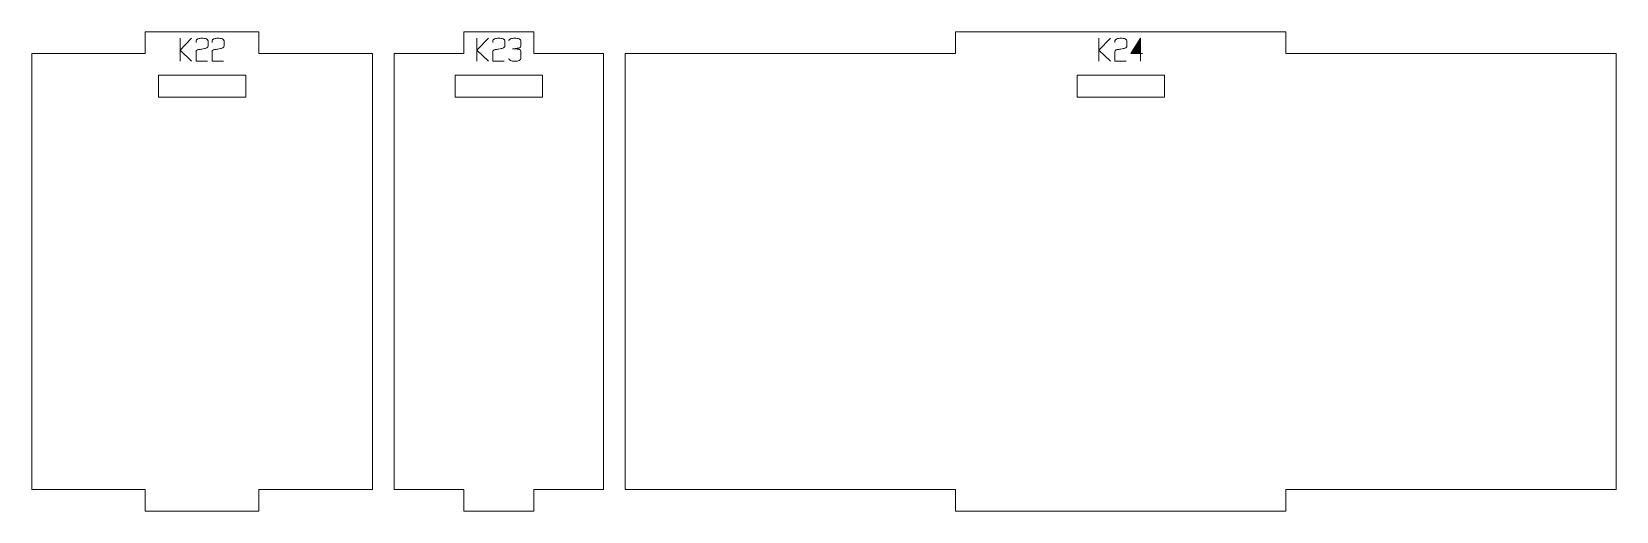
# Model space of a CAD drawing. Header units: centimetres. Extents: x -250 to 250, y -508 to 508.
# Drawn here: x -101.95 to -80.15, y -341.29 to -334.69 of the extents above; entities that cross this region are included whole.
import ezdxf

# ---------------------------------------------------------------- set-up
doc = ezdxf.new("R2010")
doc.units = ezdxf.units.CM
doc.header["$MEASUREMENT"] = 0
doc.layers.add('Capa 1', color=7, linetype='Continuous')

msp = doc.modelspace()

# ---------------------------------------------------------------- hatches: boundary and pattern name
at = {"layer": 'Capa 1', "true_color": 0x3e4095}
h = msp.add_hatch(color=175, dxfattribs=at)
edge = h.paths.add_edge_path()
edge.add_spline(control_points=[(-99.74869, -335.09462), (-99.74869, -335.09462), (-99.90737, -334.94282), (-99.90737, -334.94282), (-99.90737, -334.94282), (-99.90737, -335.09462), (-99.90737, -335.09462), (-99.90737, -335.09462), (-99.90737, -334.77818), (-99.90737, -334.77818), (-99.90737, -334.77818), (-99.90737, -334.94282), (-99.90737, -334.94282), (-99.90737, -334.94282), (-99.74869, -334.77818), (-99.74869, -334.77818), (-99.74869, -334.77818), (-99.90737, -334.94282), (-99.90737, -334.94282), (-99.90737, -334.94282), (-99.74869, -335.09462), (-99.74869, -335.09462)], knot_values=[0, 0, 0, 0, 0.14285714, 0.14285714, 0.14285714, 0.28571429, 0.28571429, 0.28571429, 0.42857143, 0.42857143, 0.42857143, 0.57142857, 0.57142857, 0.57142857, 0.71428571, 0.71428571, 0.71428571, 0.85714286, 0.85714286, 0.85714286, 1, 1, 1, 1], degree=3, periodic=1)
h = msp.add_hatch(color=175, dxfattribs=at)
edge = h.paths.add_edge_path()
edge.add_spline(control_points=[(-99.6877, -335.09462), (-99.6877, -335.09462), (-99.6877, -334.96208), (-99.6877, -334.96208), (-99.68678, -334.95016), (-99.67593, -334.94099), (-99.65514, -334.93457), (-99.64658, -334.93395), (-99.6384, -334.93296), (-99.6306, -334.93158), (-99.62281, -334.93021), (-99.61493, -334.92876), (-99.60698, -334.92723), (-99.59231, -334.92478), (-99.58107, -334.92279), (-99.57328, -334.92127), (-99.56548, -334.91974), (-99.55791, -334.91775), (-99.55057, -334.9153), (-99.53162, -334.90827), (-99.52214, -334.89925), (-99.52214, -334.88825), (-99.52214, -334.88825), (-99.52214, -334.81349), (-99.52214, -334.81349), (-99.52214, -334.80371), (-99.53001, -334.79538), (-99.54576, -334.7885), (-99.5615, -334.78162), (-99.58115, -334.77818), (-99.60469, -334.77818), (-99.62823, -334.77818), (-99.64788, -334.78162), (-99.66362, -334.7885), (-99.67937, -334.79538), (-99.68724, -334.80371), (-99.68724, -334.81349), (-99.68724, -334.81349), (-99.68724, -334.83596), (-99.68724, -334.83596), (-99.68724, -334.83596), (-99.68724, -334.81349), (-99.68724, -334.81349), (-99.68724, -334.80371), (-99.67937, -334.79538), (-99.66362, -334.7885), (-99.64788, -334.78162), (-99.62823, -334.77818), (-99.60469, -334.77818), (-99.58115, -334.77818), (-99.5615, -334.78162), (-99.54576, -334.7885), (-99.53001, -334.79538), (-99.52214, -334.80371), (-99.52214, -334.81349), (-99.52214, -334.81349), (-99.52214, -334.88825), (-99.52214, -334.88825), (-99.52214, -334.89925), (-99.53162, -334.90827), (-99.55057, -334.9153), (-99.55791, -334.91775), (-99.56548, -334.91974), (-99.57328, -334.92127), (-99.58107, -334.92279), (-99.59231, -334.92478), (-99.60698, -334.92723), (-99.61493, -334.92876), (-99.62281, -334.93021), (-99.6306, -334.93158), (-99.6384, -334.93296), (-99.64658, -334.93395), (-99.65514, -334.93457), (-99.67593, -334.94099), (-99.68678, -334.95016), (-99.6877, -334.96208), (-99.6877, -334.96208), (-99.6877, -335.09462), (-99.6877, -335.09462), (-99.6877, -335.09462), (-99.53085, -335.09462), (-99.53085, -335.09462), (-99.53085, -335.09462), (-99.6877, -335.09462), (-99.6877, -335.09462)], knot_values=[0, 0, 0, 0, 0.03571429, 0.03571429, 0.03571429, 0.07142857, 0.07142857, 0.07142857, 0.10714286, 0.10714286, 0.10714286, 0.14285714, 0.14285714, 0.14285714, 0.17857143, 0.17857143, 0.17857143, 0.21428571, 0.21428571, 0.21428571, 0.25, 0.25, 0.25, 0.28571429, 0.28571429, 0.28571429, 0.32142857, 0.32142857, 0.32142857, 0.35714286, 0.35714286, 0.35714286, 0.39285714, 0.39285714, 0.39285714, 0.42857143, 0.42857143, 0.42857143, 0.46428571, 0.46428571, 0.46428571, 0.5, 0.5, 0.5, 0.53571429, 0.53571429, 0.53571429, 0.57142857, 0.57142857, 0.57142857, 0.60714286, 0.60714286, 0.60714286, 0.64285714, 0.64285714, 0.64285714, 0.67857143, 0.67857143, 0.67857143, 0.71428571, 0.71428571, 0.71428571, 0.75, 0.75, 0.75, 0.78571429, 0.78571429, 0.78571429, 0.82142857, 0.82142857, 0.82142857, 0.85714286, 0.85714286, 0.85714286, 0.89285714, 0.89285714, 0.89285714, 0.92857143, 0.92857143, 0.92857143, 0.96428571, 0.96428571, 0.96428571, 1, 1, 1, 1], degree=3, periodic=1)
h = msp.add_hatch(color=175, dxfattribs=at)
edge = h.paths.add_edge_path()
edge.add_spline(control_points=[(-99.46757, -335.09462), (-99.46757, -335.09462), (-99.46757, -334.96208), (-99.46757, -334.96208), (-99.46665, -334.95016), (-99.4558, -334.94099), (-99.43501, -334.93457), (-99.42645, -334.93395), (-99.41827, -334.93296), (-99.41047, -334.93158), (-99.40268, -334.93021), (-99.3948, -334.92876), (-99.38685, -334.92723), (-99.37218, -334.92478), (-99.36094, -334.92279), (-99.35315, -334.92127), (-99.34535, -334.91974), (-99.33778, -334.91775), (-99.33044, -334.9153), (-99.31149, -334.90827), (-99.30201, -334.89925), (-99.30201, -334.88825), (-99.30201, -334.88825), (-99.30201, -334.81349), (-99.30201, -334.81349), (-99.30201, -334.80371), (-99.30988, -334.79538), (-99.32563, -334.7885), (-99.34137, -334.78162), (-99.36102, -334.77818), (-99.38456, -334.77818), (-99.4081, -334.77818), (-99.42775, -334.78162), (-99.44349, -334.7885), (-99.45924, -334.79538), (-99.46711, -334.80371), (-99.46711, -334.81349), (-99.46711, -334.81349), (-99.46711, -334.83596), (-99.46711, -334.83596), (-99.46711, -334.83596), (-99.46711, -334.81349), (-99.46711, -334.81349), (-99.46711, -334.80371), (-99.45924, -334.79538), (-99.44349, -334.7885), (-99.42775, -334.78162), (-99.4081, -334.77818), (-99.38456, -334.77818), (-99.36102, -334.77818), (-99.34137, -334.78162), (-99.32563, -334.7885), (-99.30988, -334.79538), (-99.30201, -334.80371), (-99.30201, -334.81349), (-99.30201, -334.81349), (-99.30201, -334.88825), (-99.30201, -334.88825), (-99.30201, -334.89925), (-99.31149, -334.90827), (-99.33044, -334.9153), (-99.33778, -334.91775), (-99.34535, -334.91974), (-99.35315, -334.92127), (-99.36094, -334.92279), (-99.37218, -334.92478), (-99.38685, -334.92723), (-99.3948, -334.92876), (-99.40268, -334.93021), (-99.41047, -334.93158), (-99.41827, -334.93296), (-99.42645, -334.93395), (-99.43501, -334.93457), (-99.4558, -334.94099), (-99.46665, -334.95016), (-99.46757, -334.96208), (-99.46757, -334.96208), (-99.46757, -335.09462), (-99.46757, -335.09462), (-99.46757, -335.09462), (-99.31072, -335.09462), (-99.31072, -335.09462), (-99.31072, -335.09462), (-99.46757, -335.09462), (-99.46757, -335.09462)], knot_values=[0, 0, 0, 0, 0.03571429, 0.03571429, 0.03571429, 0.07142857, 0.07142857, 0.07142857, 0.10714286, 0.10714286, 0.10714286, 0.14285714, 0.14285714, 0.14285714, 0.17857143, 0.17857143, 0.17857143, 0.21428571, 0.21428571, 0.21428571, 0.25, 0.25, 0.25, 0.28571429, 0.28571429, 0.28571429, 0.32142857, 0.32142857, 0.32142857, 0.35714286, 0.35714286, 0.35714286, 0.39285714, 0.39285714, 0.39285714, 0.42857143, 0.42857143, 0.42857143, 0.46428571, 0.46428571, 0.46428571, 0.5, 0.5, 0.5, 0.53571429, 0.53571429, 0.53571429, 0.57142857, 0.57142857, 0.57142857, 0.60714286, 0.60714286, 0.60714286, 0.64285714, 0.64285714, 0.64285714, 0.67857143, 0.67857143, 0.67857143, 0.71428571, 0.71428571, 0.71428571, 0.75, 0.75, 0.75, 0.78571429, 0.78571429, 0.78571429, 0.82142857, 0.82142857, 0.82142857, 0.85714286, 0.85714286, 0.85714286, 0.89285714, 0.89285714, 0.89285714, 0.92857143, 0.92857143, 0.92857143, 0.96428571, 0.96428571, 0.96428571, 1, 1, 1, 1], degree=3, periodic=1)
h = msp.add_hatch(color=175, dxfattribs=at)
edge = h.paths.add_edge_path()
edge.add_spline(control_points=[(-95.66719, -335.09462), (-95.66719, -335.09462), (-95.82587, -334.94282), (-95.82587, -334.94282), (-95.82587, -334.94282), (-95.82587, -335.09462), (-95.82587, -335.09462), (-95.82587, -335.09462), (-95.82587, -334.77818), (-95.82587, -334.77818), (-95.82587, -334.77818), (-95.82587, -334.94282), (-95.82587, -334.94282), (-95.82587, -334.94282), (-95.66719, -334.77818), (-95.66719, -334.77818), (-95.66719, -334.77818), (-95.82587, -334.94282), (-95.82587, -334.94282), (-95.82587, -334.94282), (-95.66719, -335.09462), (-95.66719, -335.09462)], knot_values=[0, 0, 0, 0, 0.14285714, 0.14285714, 0.14285714, 0.28571429, 0.28571429, 0.28571429, 0.42857143, 0.42857143, 0.42857143, 0.57142857, 0.57142857, 0.57142857, 0.71428571, 0.71428571, 0.71428571, 0.85714286, 0.85714286, 0.85714286, 1, 1, 1, 1], degree=3, periodic=1)
h = msp.add_hatch(color=175, dxfattribs=at)
edge = h.paths.add_edge_path()
edge.add_spline(control_points=[(-95.6062, -335.09462), (-95.6062, -335.09462), (-95.6062, -334.96208), (-95.6062, -334.96208), (-95.60528, -334.95016), (-95.59443, -334.94099), (-95.57364, -334.93457), (-95.56508, -334.93395), (-95.5569, -334.93296), (-95.5491, -334.93158), (-95.54131, -334.93021), (-95.53343, -334.92876), (-95.52548, -334.92723), (-95.51081, -334.92478), (-95.49957, -334.92279), (-95.49178, -334.92127), (-95.48398, -334.91974), (-95.47641, -334.91775), (-95.46907, -334.9153), (-95.45012, -334.90827), (-95.44064, -334.89925), (-95.44064, -334.88825), (-95.44064, -334.88825), (-95.44064, -334.81349), (-95.44064, -334.81349), (-95.44064, -334.80371), (-95.44851, -334.79538), (-95.46426, -334.7885), (-95.48, -334.78162), (-95.49965, -334.77818), (-95.52319, -334.77818), (-95.54673, -334.77818), (-95.56638, -334.78162), (-95.58212, -334.7885), (-95.59787, -334.79538), (-95.60574, -334.80371), (-95.60574, -334.81349), (-95.60574, -334.81349), (-95.60574, -334.83596), (-95.60574, -334.83596), (-95.60574, -334.83596), (-95.60574, -334.81349), (-95.60574, -334.81349), (-95.60574, -334.80371), (-95.59787, -334.79538), (-95.58212, -334.7885), (-95.56638, -334.78162), (-95.54673, -334.77818), (-95.52319, -334.77818), (-95.49965, -334.77818), (-95.48, -334.78162), (-95.46426, -334.7885), (-95.44851, -334.79538), (-95.44064, -334.80371), (-95.44064, -334.81349), (-95.44064, -334.81349), (-95.44064, -334.88825), (-95.44064, -334.88825), (-95.44064, -334.89925), (-95.45012, -334.90827), (-95.46907, -334.9153), (-95.47641, -334.91775), (-95.48398, -334.91974), (-95.49178, -334.92127), (-95.49957, -334.92279), (-95.51081, -334.92478), (-95.52548, -334.92723), (-95.53343, -334.92876), (-95.54131, -334.93021), (-95.5491, -334.93158), (-95.5569, -334.93296), (-95.56508, -334.93395), (-95.57364, -334.93457), (-95.59443, -334.94099), (-95.60528, -334.95016), (-95.6062, -334.96208), (-95.6062, -334.96208), (-95.6062, -335.09462), (-95.6062, -335.09462), (-95.6062, -335.09462), (-95.44935, -335.09462), (-95.44935, -335.09462), (-95.44935, -335.09462), (-95.6062, -335.09462), (-95.6062, -335.09462)], knot_values=[0, 0, 0, 0, 0.03571429, 0.03571429, 0.03571429, 0.07142857, 0.07142857, 0.07142857, 0.10714286, 0.10714286, 0.10714286, 0.14285714, 0.14285714, 0.14285714, 0.17857143, 0.17857143, 0.17857143, 0.21428571, 0.21428571, 0.21428571, 0.25, 0.25, 0.25, 0.28571429, 0.28571429, 0.28571429, 0.32142857, 0.32142857, 0.32142857, 0.35714286, 0.35714286, 0.35714286, 0.39285714, 0.39285714, 0.39285714, 0.42857143, 0.42857143, 0.42857143, 0.46428571, 0.46428571, 0.46428571, 0.5, 0.5, 0.5, 0.53571429, 0.53571429, 0.53571429, 0.57142857, 0.57142857, 0.57142857, 0.60714286, 0.60714286, 0.60714286, 0.64285714, 0.64285714, 0.64285714, 0.67857143, 0.67857143, 0.67857143, 0.71428571, 0.71428571, 0.71428571, 0.75, 0.75, 0.75, 0.78571429, 0.78571429, 0.78571429, 0.82142857, 0.82142857, 0.82142857, 0.85714286, 0.85714286, 0.85714286, 0.89285714, 0.89285714, 0.89285714, 0.92857143, 0.92857143, 0.92857143, 0.96428571, 0.96428571, 0.96428571, 1, 1, 1, 1], degree=3, periodic=1)
h = msp.add_hatch(color=175, dxfattribs=at)
edge = h.paths.add_edge_path()
edge.add_spline(control_points=[(-95.30306, -335.09462), (-95.3266, -335.09462), (-95.34625, -335.09118), (-95.36199, -335.0843), (-95.37774, -335.07742), (-95.38561, -335.06909), (-95.38561, -335.05931), (-95.38561, -335.06909), (-95.37774, -335.07742), (-95.36199, -335.0843), (-95.34625, -335.09118), (-95.3266, -335.09462), (-95.30306, -335.09462), (-95.27952, -335.09462), (-95.25987, -335.09118), (-95.24413, -335.0843), (-95.22838, -335.07742), (-95.22051, -335.06909), (-95.22051, -335.05931), (-95.22051, -335.05931), (-95.22051, -334.95612), (-95.22051, -334.95612), (-95.22051, -334.94786), (-95.22617, -334.94068), (-95.23748, -334.93457), (-95.24879, -334.92845), (-95.28196, -334.92432), (-95.337, -334.92218), (-95.28227, -334.91882), (-95.2494, -334.91484), (-95.2384, -334.91026), (-95.22739, -334.90567), (-95.22143, -334.89818), (-95.22051, -334.88779), (-95.22051, -334.88779), (-95.22051, -334.81349), (-95.22051, -334.81349), (-95.22051, -334.80371), (-95.22838, -334.79538), (-95.24413, -334.7885), (-95.25987, -334.78162), (-95.27952, -334.77818), (-95.30306, -334.77818), (-95.3266, -334.77818), (-95.34625, -334.78162), (-95.36199, -334.7885), (-95.37774, -334.79538), (-95.38561, -334.80371), (-95.38561, -334.81349), (-95.38561, -334.80371), (-95.37774, -334.79538), (-95.36199, -334.7885), (-95.34625, -334.78162), (-95.3266, -334.77818), (-95.30306, -334.77818), (-95.27952, -334.77818), (-95.25987, -334.78162), (-95.24413, -334.7885), (-95.22838, -334.79538), (-95.22051, -334.80371), (-95.22051, -334.81349), (-95.22051, -334.81349), (-95.22051, -334.88779), (-95.22051, -334.88779), (-95.22143, -334.89818), (-95.22739, -334.90567), (-95.2384, -334.91026), (-95.2494, -334.91484), (-95.28227, -334.91882), (-95.337, -334.92218), (-95.28196, -334.92432), (-95.24879, -334.92845), (-95.23748, -334.93457), (-95.22617, -334.94068), (-95.22051, -334.94786), (-95.22051, -334.95612), (-95.22051, -334.95612), (-95.22051, -335.05931), (-95.22051, -335.05931), (-95.22051, -335.06909), (-95.22838, -335.07742), (-95.24413, -335.0843), (-95.25987, -335.09118), (-95.27952, -335.09462), (-95.30306, -335.09462)], knot_values=[0, 0, 0, 0, 0.03571429, 0.03571429, 0.03571429, 0.07142857, 0.07142857, 0.07142857, 0.10714286, 0.10714286, 0.10714286, 0.14285714, 0.14285714, 0.14285714, 0.17857143, 0.17857143, 0.17857143, 0.21428571, 0.21428571, 0.21428571, 0.25, 0.25, 0.25, 0.28571429, 0.28571429, 0.28571429, 0.32142857, 0.32142857, 0.32142857, 0.35714286, 0.35714286, 0.35714286, 0.39285714, 0.39285714, 0.39285714, 0.42857143, 0.42857143, 0.42857143, 0.46428571, 0.46428571, 0.46428571, 0.5, 0.5, 0.5, 0.53571429, 0.53571429, 0.53571429, 0.57142857, 0.57142857, 0.57142857, 0.60714286, 0.60714286, 0.60714286, 0.64285714, 0.64285714, 0.64285714, 0.67857143, 0.67857143, 0.67857143, 0.71428571, 0.71428571, 0.71428571, 0.75, 0.75, 0.75, 0.78571429, 0.78571429, 0.78571429, 0.82142857, 0.82142857, 0.82142857, 0.85714286, 0.85714286, 0.85714286, 0.89285714, 0.89285714, 0.89285714, 0.92857143, 0.92857143, 0.92857143, 0.96428571, 0.96428571, 0.96428571, 1, 1, 1, 1], degree=3, periodic=1)
h = msp.add_hatch(color=175, dxfattribs=at)
edge = h.paths.add_edge_path()
edge.add_spline(control_points=[(-87.1106, -335.09462), (-87.1106, -335.09462), (-87.26928, -334.94282), (-87.26928, -334.94282), (-87.26928, -334.94282), (-87.26928, -335.09462), (-87.26928, -335.09462), (-87.26928, -335.09462), (-87.26928, -334.77818), (-87.26928, -334.77818), (-87.26928, -334.77818), (-87.26928, -334.94282), (-87.26928, -334.94282), (-87.26928, -334.94282), (-87.1106, -334.77818), (-87.1106, -334.77818), (-87.1106, -334.77818), (-87.26928, -334.94282), (-87.26928, -334.94282), (-87.26928, -334.94282), (-87.1106, -335.09462), (-87.1106, -335.09462)], knot_values=[0, 0, 0, 0, 0.14285714, 0.14285714, 0.14285714, 0.28571429, 0.28571429, 0.28571429, 0.42857143, 0.42857143, 0.42857143, 0.57142857, 0.57142857, 0.57142857, 0.71428571, 0.71428571, 0.71428571, 0.85714286, 0.85714286, 0.85714286, 1, 1, 1, 1], degree=3, periodic=1)
h = msp.add_hatch(color=175, dxfattribs=at)
edge = h.paths.add_edge_path()
edge.add_spline(control_points=[(-87.04961, -335.09462), (-87.04961, -335.09462), (-87.04961, -334.96208), (-87.04961, -334.96208), (-87.04869, -334.95016), (-87.03784, -334.94099), (-87.01705, -334.93457), (-87.00849, -334.93395), (-87.00031, -334.93296), (-86.99251, -334.93158), (-86.98472, -334.93021), (-86.97684, -334.92876), (-86.96889, -334.92723), (-86.95422, -334.92478), (-86.94298, -334.92279), (-86.93519, -334.92127), (-86.92739, -334.91974), (-86.91982, -334.91775), (-86.91248, -334.9153), (-86.89353, -334.90827), (-86.88405, -334.89925), (-86.88405, -334.88825), (-86.88405, -334.88825), (-86.88405, -334.81349), (-86.88405, -334.81349), (-86.88405, -334.80371), (-86.89192, -334.79538), (-86.90767, -334.7885), (-86.92341, -334.78162), (-86.94306, -334.77818), (-86.9666, -334.77818), (-86.99014, -334.77818), (-87.00979, -334.78162), (-87.02553, -334.7885), (-87.04128, -334.79538), (-87.04915, -334.80371), (-87.04915, -334.81349), (-87.04915, -334.81349), (-87.04915, -334.83596), (-87.04915, -334.83596), (-87.04915, -334.83596), (-87.04915, -334.81349), (-87.04915, -334.81349), (-87.04915, -334.80371), (-87.04128, -334.79538), (-87.02553, -334.7885), (-87.00979, -334.78162), (-86.99014, -334.77818), (-86.9666, -334.77818), (-86.94306, -334.77818), (-86.92341, -334.78162), (-86.90767, -334.7885), (-86.89192, -334.79538), (-86.88405, -334.80371), (-86.88405, -334.81349), (-86.88405, -334.81349), (-86.88405, -334.88825), (-86.88405, -334.88825), (-86.88405, -334.89925), (-86.89353, -334.90827), (-86.91248, -334.9153), (-86.91982, -334.91775), (-86.92739, -334.91974), (-86.93519, -334.92127), (-86.94298, -334.92279), (-86.95422, -334.92478), (-86.96889, -334.92723), (-86.97684, -334.92876), (-86.98472, -334.93021), (-86.99251, -334.93158), (-87.00031, -334.93296), (-87.00849, -334.93395), (-87.01705, -334.93457), (-87.03784, -334.94099), (-87.04869, -334.95016), (-87.04961, -334.96208), (-87.04961, -334.96208), (-87.04961, -335.09462), (-87.04961, -335.09462), (-87.04961, -335.09462), (-86.89276, -335.09462), (-86.89276, -335.09462), (-86.89276, -335.09462), (-87.04961, -335.09462), (-87.04961, -335.09462)], knot_values=[0, 0, 0, 0, 0.03571429, 0.03571429, 0.03571429, 0.07142857, 0.07142857, 0.07142857, 0.10714286, 0.10714286, 0.10714286, 0.14285714, 0.14285714, 0.14285714, 0.17857143, 0.17857143, 0.17857143, 0.21428571, 0.21428571, 0.21428571, 0.25, 0.25, 0.25, 0.28571429, 0.28571429, 0.28571429, 0.32142857, 0.32142857, 0.32142857, 0.35714286, 0.35714286, 0.35714286, 0.39285714, 0.39285714, 0.39285714, 0.42857143, 0.42857143, 0.42857143, 0.46428571, 0.46428571, 0.46428571, 0.5, 0.5, 0.5, 0.53571429, 0.53571429, 0.53571429, 0.57142857, 0.57142857, 0.57142857, 0.60714286, 0.60714286, 0.60714286, 0.64285714, 0.64285714, 0.64285714, 0.67857143, 0.67857143, 0.67857143, 0.71428571, 0.71428571, 0.71428571, 0.75, 0.75, 0.75, 0.78571429, 0.78571429, 0.78571429, 0.82142857, 0.82142857, 0.82142857, 0.85714286, 0.85714286, 0.85714286, 0.89285714, 0.89285714, 0.89285714, 0.92857143, 0.92857143, 0.92857143, 0.96428571, 0.96428571, 0.96428571, 1, 1, 1, 1], degree=3, periodic=1)
h = msp.add_hatch(color=175, dxfattribs=at)
edge = h.paths.add_edge_path()
edge.add_spline(control_points=[(-86.69923, -334.99006), (-86.69923, -334.99006), (-86.69923, -334.77772), (-86.69923, -334.77772), (-86.69923, -334.77772), (-86.82902, -334.99006), (-86.82902, -334.99006), (-86.82902, -334.99006), (-86.69923, -334.99006), (-86.69923, -334.99006)], knot_values=[0, 0, 0, 0, 0.33333333, 0.33333333, 0.33333333, 0.66666667, 0.66666667, 0.66666667, 1, 1, 1, 1], degree=3, periodic=1)
h = msp.add_hatch(color=175, dxfattribs=at)
edge = h.paths.add_edge_path()
edge.add_spline(control_points=[(-86.69923, -334.99006), (-86.69923, -334.99006), (-86.69923, -335.09462), (-86.69923, -335.09462), (-86.69923, -335.09462), (-86.69923, -334.99006), (-86.69923, -334.99006), (-86.69923, -334.99006), (-86.82902, -334.99006), (-86.82902, -334.99006), (-86.82902, -334.99006), (-86.69923, -334.77772), (-86.69923, -334.77772), (-86.69923, -334.77772), (-86.69923, -334.99006), (-86.69923, -334.99006), (-86.69923, -334.99006), (-86.66942, -334.99006), (-86.66942, -334.99006), (-86.66942, -334.99006), (-86.69923, -334.99006), (-86.69923, -334.99006)], knot_values=[0, 0, 0, 0, 0.14285714, 0.14285714, 0.14285714, 0.28571429, 0.28571429, 0.28571429, 0.42857143, 0.42857143, 0.42857143, 0.57142857, 0.57142857, 0.57142857, 0.71428571, 0.71428571, 0.71428571, 0.85714286, 0.85714286, 0.85714286, 1, 1, 1, 1], degree=3, periodic=1)

# ---------------------------------------------------------------- linework, layer by layer
at = {"layer": 'Capa 1', "color": 240, "lineweight": 9}
for points, knots in [([(-101.94772, -334.98822), (-101.94772, -334.98822), (-101.94772, -340.98822), (-101.94772, -340.98822), (-101.94772, -340.98822), (-100.3857, -340.98822), (-100.3857, -340.98822), (-100.3857, -340.98822), (-100.3857, -341.28822), (-100.3857, -341.28822), (-100.3857, -341.28822), (-98.82368, -341.28822), (-98.82368, -341.28822), (-98.82368, -341.28822), (-98.82368, -340.98822), (-98.82368, -340.98822), (-98.82368, -340.98822), (-97.26166, -340.98822), (-97.26166, -340.98822), (-97.26166, -340.98822), (-97.26166, -334.98822), (-97.26166, -334.98822), (-97.26166, -334.98822), (-98.82368, -334.98822), (-98.82368, -334.98822), (-98.82368, -334.98822), (-98.82368, -334.68822), (-98.82368, -334.68822), (-98.82368, -334.68822), (-100.3857, -334.68822), (-100.3857, -334.68822), (-100.3857, -334.68822), (-100.3857, -334.98822), (-100.3857, -334.98822), (-100.3857, -334.98822), (-101.94772, -334.98822), (-101.94772, -334.98822)], [0, 0, 0, 0, 0.08333333, 0.08333333, 0.08333333, 0.16666667, 0.16666667, 0.16666667, 0.25, 0.25, 0.25, 0.33333333, 0.33333333, 0.33333333, 0.41666667, 0.41666667, 0.41666667, 0.5, 0.5, 0.5, 0.58333333, 0.58333333, 0.58333333, 0.66666667, 0.66666667, 0.66666667, 0.75, 0.75, 0.75, 0.83333333, 0.83333333, 0.83333333, 0.91666667, 0.91666667, 0.91666667, 1, 1, 1, 1]), ([(-96.96166, -334.98822), (-96.96166, -334.98822), (-96.96166, -340.98822), (-96.96166, -340.98822), (-96.96166, -340.98822), (-96.00268, -340.98822), (-96.00268, -340.98822), (-96.00268, -340.98822), (-96.00268, -341.28822), (-96.00268, -341.28822), (-96.00268, -341.28822), (-95.0437, -341.28822), (-95.0437, -341.28822), (-95.0437, -341.28822), (-95.0437, -340.98822), (-95.0437, -340.98822), (-95.0437, -340.98822), (-94.08472, -340.98822), (-94.08472, -340.98822), (-94.08472, -340.98822), (-94.08472, -334.98822), (-94.08472, -334.98822), (-94.08472, -334.98822), (-95.0437, -334.98822), (-95.0437, -334.98822), (-95.0437, -334.98822), (-95.0437, -334.68822), (-95.0437, -334.68822), (-95.0437, -334.68822), (-96.00268, -334.68822), (-96.00268, -334.68822), (-96.00268, -334.68822), (-96.00268, -334.98822), (-96.00268, -334.98822), (-96.00268, -334.98822), (-96.96166, -334.98822), (-96.96166, -334.98822)], [0, 0, 0, 0, 0.08333333, 0.08333333, 0.08333333, 0.16666667, 0.16666667, 0.16666667, 0.25, 0.25, 0.25, 0.33333333, 0.33333333, 0.33333333, 0.41666667, 0.41666667, 0.41666667, 0.5, 0.5, 0.5, 0.58333333, 0.58333333, 0.58333333, 0.66666667, 0.66666667, 0.66666667, 0.75, 0.75, 0.75, 0.83333333, 0.83333333, 0.83333333, 0.91666667, 0.91666667, 0.91666667, 1, 1, 1, 1]), ([(-93.78472, -334.98822), (-93.78472, -334.98822), (-93.78472, -340.98822), (-93.78472, -340.98822), (-93.78472, -340.98822), (-89.24114, -340.98822), (-89.24114, -340.98822), (-89.24114, -340.98822), (-89.24114, -341.28822), (-89.24114, -341.28822), (-89.24114, -341.28822), (-84.69756, -341.28822), (-84.69756, -341.28822), (-84.69756, -341.28822), (-84.69756, -340.98822), (-84.69756, -340.98822), (-84.69756, -340.98822), (-80.15398, -340.98822), (-80.15398, -340.98822), (-80.15398, -340.98822), (-80.15398, -334.98822), (-80.15398, -334.98822), (-80.15398, -334.98822), (-84.69756, -334.98822), (-84.69756, -334.98822), (-84.69756, -334.98822), (-84.69756, -334.68822), (-84.69756, -334.68822), (-84.69756, -334.68822), (-89.24114, -334.68822), (-89.24114, -334.68822), (-89.24114, -334.68822), (-89.24114, -334.98822), (-89.24114, -334.98822), (-89.24114, -334.98822), (-93.78472, -334.98822), (-93.78472, -334.98822)], [0, 0, 0, 0, 0.08333333, 0.08333333, 0.08333333, 0.16666667, 0.16666667, 0.16666667, 0.25, 0.25, 0.25, 0.33333333, 0.33333333, 0.33333333, 0.41666667, 0.41666667, 0.41666667, 0.5, 0.5, 0.5, 0.58333333, 0.58333333, 0.58333333, 0.66666667, 0.66666667, 0.66666667, 0.75, 0.75, 0.75, 0.83333333, 0.83333333, 0.83333333, 0.91666667, 0.91666667, 0.91666667, 1, 1, 1, 1]), ([(-100.20469, -335.58835), (-100.20469, -335.58835), (-99.00469, -335.58835), (-99.00469, -335.58835), (-99.00469, -335.58835), (-99.00469, -335.28835), (-99.00469, -335.28835), (-99.00469, -335.28835), (-100.20469, -335.28835), (-100.20469, -335.28835), (-100.20469, -335.28835), (-100.20469, -335.58835), (-100.20469, -335.58835)], [0, 0, 0, 0, 0.25, 0.25, 0.25, 0.5, 0.5, 0.5, 0.75, 0.75, 0.75, 1, 1, 1, 1]), ([(-96.12319, -335.58835), (-96.12319, -335.58835), (-94.92319, -335.58835), (-94.92319, -335.58835), (-94.92319, -335.58835), (-94.92319, -335.28835), (-94.92319, -335.28835), (-94.92319, -335.28835), (-96.12319, -335.28835), (-96.12319, -335.28835), (-96.12319, -335.28835), (-96.12319, -335.58835), (-96.12319, -335.58835)], [0, 0, 0, 0, 0.25, 0.25, 0.25, 0.5, 0.5, 0.5, 0.75, 0.75, 0.75, 1, 1, 1, 1]), ([(-87.56935, -335.58835), (-87.56935, -335.58835), (-86.36935, -335.58835), (-86.36935, -335.58835), (-86.36935, -335.58835), (-86.36935, -335.28835), (-86.36935, -335.28835), (-86.36935, -335.28835), (-87.56935, -335.28835), (-87.56935, -335.28835), (-87.56935, -335.28835), (-87.56935, -335.58835), (-87.56935, -335.58835)], [0, 0, 0, 0, 0.25, 0.25, 0.25, 0.5, 0.5, 0.5, 0.75, 0.75, 0.75, 1, 1, 1, 1])]:
    msp.add_open_spline(points, degree=3, knots=knots, dxfattribs=at)
at = {"layer": 'Capa 1', "color": 114, "lineweight": 9}
for points, knots in [([(-99.74869, -335.09462), (-99.74869, -335.09462), (-99.90737, -334.94282), (-99.90737, -334.94282), (-99.90737, -334.94282), (-99.90737, -335.09462), (-99.90737, -335.09462), (-99.90737, -335.09462), (-99.90737, -334.77818), (-99.90737, -334.77818), (-99.90737, -334.77818), (-99.90737, -334.94282), (-99.90737, -334.94282), (-99.90737, -334.94282), (-99.74869, -334.77818), (-99.74869, -334.77818), (-99.74869, -334.77818), (-99.90737, -334.94282), (-99.90737, -334.94282), (-99.90737, -334.94282), (-99.74869, -335.09462), (-99.74869, -335.09462)], [0, 0, 0, 0, 0.14285714, 0.14285714, 0.14285714, 0.28571429, 0.28571429, 0.28571429, 0.42857143, 0.42857143, 0.42857143, 0.57142857, 0.57142857, 0.57142857, 0.71428571, 0.71428571, 0.71428571, 0.85714286, 0.85714286, 0.85714286, 1, 1, 1, 1]), ([(-99.6877, -335.09462), (-99.6877, -335.09462), (-99.6877, -334.96208), (-99.6877, -334.96208), (-99.68678, -334.95016), (-99.67593, -334.94099), (-99.65514, -334.93457), (-99.64658, -334.93395), (-99.6384, -334.93296), (-99.6306, -334.93158), (-99.62281, -334.93021), (-99.61493, -334.92876), (-99.60698, -334.92723), (-99.59231, -334.92478), (-99.58107, -334.92279), (-99.57328, -334.92127), (-99.56548, -334.91974), (-99.55791, -334.91775), (-99.55057, -334.9153), (-99.53162, -334.90827), (-99.52214, -334.89925), (-99.52214, -334.88825), (-99.52214, -334.88825), (-99.52214, -334.81349), (-99.52214, -334.81349), (-99.52214, -334.80371), (-99.53001, -334.79538), (-99.54576, -334.7885), (-99.5615, -334.78162), (-99.58115, -334.77818), (-99.60469, -334.77818), (-99.62823, -334.77818), (-99.64788, -334.78162), (-99.66362, -334.7885), (-99.67937, -334.79538), (-99.68724, -334.80371), (-99.68724, -334.81349), (-99.68724, -334.81349), (-99.68724, -334.83596), (-99.68724, -334.83596), (-99.68724, -334.83596), (-99.68724, -334.81349), (-99.68724, -334.81349), (-99.68724, -334.80371), (-99.67937, -334.79538), (-99.66362, -334.7885), (-99.64788, -334.78162), (-99.62823, -334.77818), (-99.60469, -334.77818), (-99.58115, -334.77818), (-99.5615, -334.78162), (-99.54576, -334.7885), (-99.53001, -334.79538), (-99.52214, -334.80371), (-99.52214, -334.81349), (-99.52214, -334.81349), (-99.52214, -334.88825), (-99.52214, -334.88825), (-99.52214, -334.89925), (-99.53162, -334.90827), (-99.55057, -334.9153), (-99.55791, -334.91775), (-99.56548, -334.91974), (-99.57328, -334.92127), (-99.58107, -334.92279), (-99.59231, -334.92478), (-99.60698, -334.92723), (-99.61493, -334.92876), (-99.62281, -334.93021), (-99.6306, -334.93158), (-99.6384, -334.93296), (-99.64658, -334.93395), (-99.65514, -334.93457), (-99.67593, -334.94099), (-99.68678, -334.95016), (-99.6877, -334.96208), (-99.6877, -334.96208), (-99.6877, -335.09462), (-99.6877, -335.09462), (-99.6877, -335.09462), (-99.53085, -335.09462), (-99.53085, -335.09462), (-99.53085, -335.09462), (-99.6877, -335.09462), (-99.6877, -335.09462)], [0, 0, 0, 0, 0.03571429, 0.03571429, 0.03571429, 0.07142857, 0.07142857, 0.07142857, 0.10714286, 0.10714286, 0.10714286, 0.14285714, 0.14285714, 0.14285714, 0.17857143, 0.17857143, 0.17857143, 0.21428571, 0.21428571, 0.21428571, 0.25, 0.25, 0.25, 0.28571429, 0.28571429, 0.28571429, 0.32142857, 0.32142857, 0.32142857, 0.35714286, 0.35714286, 0.35714286, 0.39285714, 0.39285714, 0.39285714, 0.42857143, 0.42857143, 0.42857143, 0.46428571, 0.46428571, 0.46428571, 0.5, 0.5, 0.5, 0.53571429, 0.53571429, 0.53571429, 0.57142857, 0.57142857, 0.57142857, 0.60714286, 0.60714286, 0.60714286, 0.64285714, 0.64285714, 0.64285714, 0.67857143, 0.67857143, 0.67857143, 0.71428571, 0.71428571, 0.71428571, 0.75, 0.75, 0.75, 0.78571429, 0.78571429, 0.78571429, 0.82142857, 0.82142857, 0.82142857, 0.85714286, 0.85714286, 0.85714286, 0.89285714, 0.89285714, 0.89285714, 0.92857143, 0.92857143, 0.92857143, 0.96428571, 0.96428571, 0.96428571, 1, 1, 1, 1]), ([(-99.46757, -335.09462), (-99.46757, -335.09462), (-99.46757, -334.96208), (-99.46757, -334.96208), (-99.46665, -334.95016), (-99.4558, -334.94099), (-99.43501, -334.93457), (-99.42645, -334.93395), (-99.41827, -334.93296), (-99.41047, -334.93158), (-99.40268, -334.93021), (-99.3948, -334.92876), (-99.38685, -334.92723), (-99.37218, -334.92478), (-99.36094, -334.92279), (-99.35315, -334.92127), (-99.34535, -334.91974), (-99.33778, -334.91775), (-99.33044, -334.9153), (-99.31149, -334.90827), (-99.30201, -334.89925), (-99.30201, -334.88825), (-99.30201, -334.88825), (-99.30201, -334.81349), (-99.30201, -334.81349), (-99.30201, -334.80371), (-99.30988, -334.79538), (-99.32563, -334.7885), (-99.34137, -334.78162), (-99.36102, -334.77818), (-99.38456, -334.77818), (-99.4081, -334.77818), (-99.42775, -334.78162), (-99.44349, -334.7885), (-99.45924, -334.79538), (-99.46711, -334.80371), (-99.46711, -334.81349), (-99.46711, -334.81349), (-99.46711, -334.83596), (-99.46711, -334.83596), (-99.46711, -334.83596), (-99.46711, -334.81349), (-99.46711, -334.81349), (-99.46711, -334.80371), (-99.45924, -334.79538), (-99.44349, -334.7885), (-99.42775, -334.78162), (-99.4081, -334.77818), (-99.38456, -334.77818), (-99.36102, -334.77818), (-99.34137, -334.78162), (-99.32563, -334.7885), (-99.30988, -334.79538), (-99.30201, -334.80371), (-99.30201, -334.81349), (-99.30201, -334.81349), (-99.30201, -334.88825), (-99.30201, -334.88825), (-99.30201, -334.89925), (-99.31149, -334.90827), (-99.33044, -334.9153), (-99.33778, -334.91775), (-99.34535, -334.91974), (-99.35315, -334.92127), (-99.36094, -334.92279), (-99.37218, -334.92478), (-99.38685, -334.92723), (-99.3948, -334.92876), (-99.40268, -334.93021), (-99.41047, -334.93158), (-99.41827, -334.93296), (-99.42645, -334.93395), (-99.43501, -334.93457), (-99.4558, -334.94099), (-99.46665, -334.95016), (-99.46757, -334.96208), (-99.46757, -334.96208), (-99.46757, -335.09462), (-99.46757, -335.09462), (-99.46757, -335.09462), (-99.31072, -335.09462), (-99.31072, -335.09462), (-99.31072, -335.09462), (-99.46757, -335.09462), (-99.46757, -335.09462)], [0, 0, 0, 0, 0.03571429, 0.03571429, 0.03571429, 0.07142857, 0.07142857, 0.07142857, 0.10714286, 0.10714286, 0.10714286, 0.14285714, 0.14285714, 0.14285714, 0.17857143, 0.17857143, 0.17857143, 0.21428571, 0.21428571, 0.21428571, 0.25, 0.25, 0.25, 0.28571429, 0.28571429, 0.28571429, 0.32142857, 0.32142857, 0.32142857, 0.35714286, 0.35714286, 0.35714286, 0.39285714, 0.39285714, 0.39285714, 0.42857143, 0.42857143, 0.42857143, 0.46428571, 0.46428571, 0.46428571, 0.5, 0.5, 0.5, 0.53571429, 0.53571429, 0.53571429, 0.57142857, 0.57142857, 0.57142857, 0.60714286, 0.60714286, 0.60714286, 0.64285714, 0.64285714, 0.64285714, 0.67857143, 0.67857143, 0.67857143, 0.71428571, 0.71428571, 0.71428571, 0.75, 0.75, 0.75, 0.78571429, 0.78571429, 0.78571429, 0.82142857, 0.82142857, 0.82142857, 0.85714286, 0.85714286, 0.85714286, 0.89285714, 0.89285714, 0.89285714, 0.92857143, 0.92857143, 0.92857143, 0.96428571, 0.96428571, 0.96428571, 1, 1, 1, 1]), ([(-95.66719, -335.09462), (-95.66719, -335.09462), (-95.82587, -334.94282), (-95.82587, -334.94282), (-95.82587, -334.94282), (-95.82587, -335.09462), (-95.82587, -335.09462), (-95.82587, -335.09462), (-95.82587, -334.77818), (-95.82587, -334.77818), (-95.82587, -334.77818), (-95.82587, -334.94282), (-95.82587, -334.94282), (-95.82587, -334.94282), (-95.66719, -334.77818), (-95.66719, -334.77818), (-95.66719, -334.77818), (-95.82587, -334.94282), (-95.82587, -334.94282), (-95.82587, -334.94282), (-95.66719, -335.09462), (-95.66719, -335.09462)], [0, 0, 0, 0, 0.14285714, 0.14285714, 0.14285714, 0.28571429, 0.28571429, 0.28571429, 0.42857143, 0.42857143, 0.42857143, 0.57142857, 0.57142857, 0.57142857, 0.71428571, 0.71428571, 0.71428571, 0.85714286, 0.85714286, 0.85714286, 1, 1, 1, 1]), ([(-95.6062, -335.09462), (-95.6062, -335.09462), (-95.6062, -334.96208), (-95.6062, -334.96208), (-95.60528, -334.95016), (-95.59443, -334.94099), (-95.57364, -334.93457), (-95.56508, -334.93395), (-95.5569, -334.93296), (-95.5491, -334.93158), (-95.54131, -334.93021), (-95.53343, -334.92876), (-95.52548, -334.92723), (-95.51081, -334.92478), (-95.49957, -334.92279), (-95.49178, -334.92127), (-95.48398, -334.91974), (-95.47641, -334.91775), (-95.46907, -334.9153), (-95.45012, -334.90827), (-95.44064, -334.89925), (-95.44064, -334.88825), (-95.44064, -334.88825), (-95.44064, -334.81349), (-95.44064, -334.81349), (-95.44064, -334.80371), (-95.44851, -334.79538), (-95.46426, -334.7885), (-95.48, -334.78162), (-95.49965, -334.77818), (-95.52319, -334.77818), (-95.54673, -334.77818), (-95.56638, -334.78162), (-95.58212, -334.7885), (-95.59787, -334.79538), (-95.60574, -334.80371), (-95.60574, -334.81349), (-95.60574, -334.81349), (-95.60574, -334.83596), (-95.60574, -334.83596), (-95.60574, -334.83596), (-95.60574, -334.81349), (-95.60574, -334.81349), (-95.60574, -334.80371), (-95.59787, -334.79538), (-95.58212, -334.7885), (-95.56638, -334.78162), (-95.54673, -334.77818), (-95.52319, -334.77818), (-95.49965, -334.77818), (-95.48, -334.78162), (-95.46426, -334.7885), (-95.44851, -334.79538), (-95.44064, -334.80371), (-95.44064, -334.81349), (-95.44064, -334.81349), (-95.44064, -334.88825), (-95.44064, -334.88825), (-95.44064, -334.89925), (-95.45012, -334.90827), (-95.46907, -334.9153), (-95.47641, -334.91775), (-95.48398, -334.91974), (-95.49178, -334.92127), (-95.49957, -334.92279), (-95.51081, -334.92478), (-95.52548, -334.92723), (-95.53343, -334.92876), (-95.54131, -334.93021), (-95.5491, -334.93158), (-95.5569, -334.93296), (-95.56508, -334.93395), (-95.57364, -334.93457), (-95.59443, -334.94099), (-95.60528, -334.95016), (-95.6062, -334.96208), (-95.6062, -334.96208), (-95.6062, -335.09462), (-95.6062, -335.09462), (-95.6062, -335.09462), (-95.44935, -335.09462), (-95.44935, -335.09462), (-95.44935, -335.09462), (-95.6062, -335.09462), (-95.6062, -335.09462)], [0, 0, 0, 0, 0.03571429, 0.03571429, 0.03571429, 0.07142857, 0.07142857, 0.07142857, 0.10714286, 0.10714286, 0.10714286, 0.14285714, 0.14285714, 0.14285714, 0.17857143, 0.17857143, 0.17857143, 0.21428571, 0.21428571, 0.21428571, 0.25, 0.25, 0.25, 0.28571429, 0.28571429, 0.28571429, 0.32142857, 0.32142857, 0.32142857, 0.35714286, 0.35714286, 0.35714286, 0.39285714, 0.39285714, 0.39285714, 0.42857143, 0.42857143, 0.42857143, 0.46428571, 0.46428571, 0.46428571, 0.5, 0.5, 0.5, 0.53571429, 0.53571429, 0.53571429, 0.57142857, 0.57142857, 0.57142857, 0.60714286, 0.60714286, 0.60714286, 0.64285714, 0.64285714, 0.64285714, 0.67857143, 0.67857143, 0.67857143, 0.71428571, 0.71428571, 0.71428571, 0.75, 0.75, 0.75, 0.78571429, 0.78571429, 0.78571429, 0.82142857, 0.82142857, 0.82142857, 0.85714286, 0.85714286, 0.85714286, 0.89285714, 0.89285714, 0.89285714, 0.92857143, 0.92857143, 0.92857143, 0.96428571, 0.96428571, 0.96428571, 1, 1, 1, 1]), ([(-95.30306, -335.09462), (-95.3266, -335.09462), (-95.34625, -335.09118), (-95.36199, -335.0843), (-95.37774, -335.07742), (-95.38561, -335.06909), (-95.38561, -335.05931), (-95.38561, -335.06909), (-95.37774, -335.07742), (-95.36199, -335.0843), (-95.34625, -335.09118), (-95.3266, -335.09462), (-95.30306, -335.09462), (-95.27952, -335.09462), (-95.25987, -335.09118), (-95.24413, -335.0843), (-95.22838, -335.07742), (-95.22051, -335.06909), (-95.22051, -335.05931), (-95.22051, -335.05931), (-95.22051, -334.95612), (-95.22051, -334.95612), (-95.22051, -334.94786), (-95.22617, -334.94068), (-95.23748, -334.93457), (-95.24879, -334.92845), (-95.28196, -334.92432), (-95.337, -334.92218), (-95.28227, -334.91882), (-95.2494, -334.91484), (-95.2384, -334.91026), (-95.22739, -334.90567), (-95.22143, -334.89818), (-95.22051, -334.88779), (-95.22051, -334.88779), (-95.22051, -334.81349), (-95.22051, -334.81349), (-95.22051, -334.80371), (-95.22838, -334.79538), (-95.24413, -334.7885), (-95.25987, -334.78162), (-95.27952, -334.77818), (-95.30306, -334.77818), (-95.3266, -334.77818), (-95.34625, -334.78162), (-95.36199, -334.7885), (-95.37774, -334.79538), (-95.38561, -334.80371), (-95.38561, -334.81349), (-95.38561, -334.80371), (-95.37774, -334.79538), (-95.36199, -334.7885), (-95.34625, -334.78162), (-95.3266, -334.77818), (-95.30306, -334.77818), (-95.27952, -334.77818), (-95.25987, -334.78162), (-95.24413, -334.7885), (-95.22838, -334.79538), (-95.22051, -334.80371), (-95.22051, -334.81349), (-95.22051, -334.81349), (-95.22051, -334.88779), (-95.22051, -334.88779), (-95.22143, -334.89818), (-95.22739, -334.90567), (-95.2384, -334.91026), (-95.2494, -334.91484), (-95.28227, -334.91882), (-95.337, -334.92218), (-95.28196, -334.92432), (-95.24879, -334.92845), (-95.23748, -334.93457), (-95.22617, -334.94068), (-95.22051, -334.94786), (-95.22051, -334.95612), (-95.22051, -334.95612), (-95.22051, -335.05931), (-95.22051, -335.05931), (-95.22051, -335.06909), (-95.22838, -335.07742), (-95.24413, -335.0843), (-95.25987, -335.09118), (-95.27952, -335.09462), (-95.30306, -335.09462)], [0, 0, 0, 0, 0.03571429, 0.03571429, 0.03571429, 0.07142857, 0.07142857, 0.07142857, 0.10714286, 0.10714286, 0.10714286, 0.14285714, 0.14285714, 0.14285714, 0.17857143, 0.17857143, 0.17857143, 0.21428571, 0.21428571, 0.21428571, 0.25, 0.25, 0.25, 0.28571429, 0.28571429, 0.28571429, 0.32142857, 0.32142857, 0.32142857, 0.35714286, 0.35714286, 0.35714286, 0.39285714, 0.39285714, 0.39285714, 0.42857143, 0.42857143, 0.42857143, 0.46428571, 0.46428571, 0.46428571, 0.5, 0.5, 0.5, 0.53571429, 0.53571429, 0.53571429, 0.57142857, 0.57142857, 0.57142857, 0.60714286, 0.60714286, 0.60714286, 0.64285714, 0.64285714, 0.64285714, 0.67857143, 0.67857143, 0.67857143, 0.71428571, 0.71428571, 0.71428571, 0.75, 0.75, 0.75, 0.78571429, 0.78571429, 0.78571429, 0.82142857, 0.82142857, 0.82142857, 0.85714286, 0.85714286, 0.85714286, 0.89285714, 0.89285714, 0.89285714, 0.92857143, 0.92857143, 0.92857143, 0.96428571, 0.96428571, 0.96428571, 1, 1, 1, 1]), ([(-87.1106, -335.09462), (-87.1106, -335.09462), (-87.26928, -334.94282), (-87.26928, -334.94282), (-87.26928, -334.94282), (-87.26928, -335.09462), (-87.26928, -335.09462), (-87.26928, -335.09462), (-87.26928, -334.77818), (-87.26928, -334.77818), (-87.26928, -334.77818), (-87.26928, -334.94282), (-87.26928, -334.94282), (-87.26928, -334.94282), (-87.1106, -334.77818), (-87.1106, -334.77818), (-87.1106, -334.77818), (-87.26928, -334.94282), (-87.26928, -334.94282), (-87.26928, -334.94282), (-87.1106, -335.09462), (-87.1106, -335.09462)], [0, 0, 0, 0, 0.14285714, 0.14285714, 0.14285714, 0.28571429, 0.28571429, 0.28571429, 0.42857143, 0.42857143, 0.42857143, 0.57142857, 0.57142857, 0.57142857, 0.71428571, 0.71428571, 0.71428571, 0.85714286, 0.85714286, 0.85714286, 1, 1, 1, 1]), ([(-87.04961, -335.09462), (-87.04961, -335.09462), (-87.04961, -334.96208), (-87.04961, -334.96208), (-87.04869, -334.95016), (-87.03784, -334.94099), (-87.01705, -334.93457), (-87.00849, -334.93395), (-87.00031, -334.93296), (-86.99251, -334.93158), (-86.98472, -334.93021), (-86.97684, -334.92876), (-86.96889, -334.92723), (-86.95422, -334.92478), (-86.94298, -334.92279), (-86.93519, -334.92127), (-86.92739, -334.91974), (-86.91982, -334.91775), (-86.91248, -334.9153), (-86.89353, -334.90827), (-86.88405, -334.89925), (-86.88405, -334.88825), (-86.88405, -334.88825), (-86.88405, -334.81349), (-86.88405, -334.81349), (-86.88405, -334.80371), (-86.89192, -334.79538), (-86.90767, -334.7885), (-86.92341, -334.78162), (-86.94306, -334.77818), (-86.9666, -334.77818), (-86.99014, -334.77818), (-87.00979, -334.78162), (-87.02553, -334.7885), (-87.04128, -334.79538), (-87.04915, -334.80371), (-87.04915, -334.81349), (-87.04915, -334.81349), (-87.04915, -334.83596), (-87.04915, -334.83596), (-87.04915, -334.83596), (-87.04915, -334.81349), (-87.04915, -334.81349), (-87.04915, -334.80371), (-87.04128, -334.79538), (-87.02553, -334.7885), (-87.00979, -334.78162), (-86.99014, -334.77818), (-86.9666, -334.77818), (-86.94306, -334.77818), (-86.92341, -334.78162), (-86.90767, -334.7885), (-86.89192, -334.79538), (-86.88405, -334.80371), (-86.88405, -334.81349), (-86.88405, -334.81349), (-86.88405, -334.88825), (-86.88405, -334.88825), (-86.88405, -334.89925), (-86.89353, -334.90827), (-86.91248, -334.9153), (-86.91982, -334.91775), (-86.92739, -334.91974), (-86.93519, -334.92127), (-86.94298, -334.92279), (-86.95422, -334.92478), (-86.96889, -334.92723), (-86.97684, -334.92876), (-86.98472, -334.93021), (-86.99251, -334.93158), (-87.00031, -334.93296), (-87.00849, -334.93395), (-87.01705, -334.93457), (-87.03784, -334.94099), (-87.04869, -334.95016), (-87.04961, -334.96208), (-87.04961, -334.96208), (-87.04961, -335.09462), (-87.04961, -335.09462), (-87.04961, -335.09462), (-86.89276, -335.09462), (-86.89276, -335.09462), (-86.89276, -335.09462), (-87.04961, -335.09462), (-87.04961, -335.09462)], [0, 0, 0, 0, 0.03571429, 0.03571429, 0.03571429, 0.07142857, 0.07142857, 0.07142857, 0.10714286, 0.10714286, 0.10714286, 0.14285714, 0.14285714, 0.14285714, 0.17857143, 0.17857143, 0.17857143, 0.21428571, 0.21428571, 0.21428571, 0.25, 0.25, 0.25, 0.28571429, 0.28571429, 0.28571429, 0.32142857, 0.32142857, 0.32142857, 0.35714286, 0.35714286, 0.35714286, 0.39285714, 0.39285714, 0.39285714, 0.42857143, 0.42857143, 0.42857143, 0.46428571, 0.46428571, 0.46428571, 0.5, 0.5, 0.5, 0.53571429, 0.53571429, 0.53571429, 0.57142857, 0.57142857, 0.57142857, 0.60714286, 0.60714286, 0.60714286, 0.64285714, 0.64285714, 0.64285714, 0.67857143, 0.67857143, 0.67857143, 0.71428571, 0.71428571, 0.71428571, 0.75, 0.75, 0.75, 0.78571429, 0.78571429, 0.78571429, 0.82142857, 0.82142857, 0.82142857, 0.85714286, 0.85714286, 0.85714286, 0.89285714, 0.89285714, 0.89285714, 0.92857143, 0.92857143, 0.92857143, 0.96428571, 0.96428571, 0.96428571, 1, 1, 1, 1]), ([(-86.69923, -334.99006), (-86.69923, -334.99006), (-86.69923, -334.77772), (-86.69923, -334.77772), (-86.69923, -334.77772), (-86.82902, -334.99006), (-86.82902, -334.99006), (-86.82902, -334.99006), (-86.69923, -334.99006), (-86.69923, -334.99006)], [0, 0, 0, 0, 0.33333333, 0.33333333, 0.33333333, 0.66666667, 0.66666667, 0.66666667, 1, 1, 1, 1]), ([(-86.69923, -334.99006), (-86.69923, -334.99006), (-86.69923, -335.09462), (-86.69923, -335.09462), (-86.69923, -335.09462), (-86.69923, -334.99006), (-86.69923, -334.99006), (-86.69923, -334.99006), (-86.82902, -334.99006), (-86.82902, -334.99006), (-86.82902, -334.99006), (-86.69923, -334.77772), (-86.69923, -334.77772), (-86.69923, -334.77772), (-86.69923, -334.99006), (-86.69923, -334.99006), (-86.69923, -334.99006), (-86.66942, -334.99006), (-86.66942, -334.99006), (-86.66942, -334.99006), (-86.69923, -334.99006), (-86.69923, -334.99006)], [0, 0, 0, 0, 0.14285714, 0.14285714, 0.14285714, 0.28571429, 0.28571429, 0.28571429, 0.42857143, 0.42857143, 0.42857143, 0.57142857, 0.57142857, 0.57142857, 0.71428571, 0.71428571, 0.71428571, 0.85714286, 0.85714286, 0.85714286, 1, 1, 1, 1])]:
    msp.add_open_spline(points, degree=3, knots=knots, dxfattribs=at)

doc.saveas('drawing.dxf')
